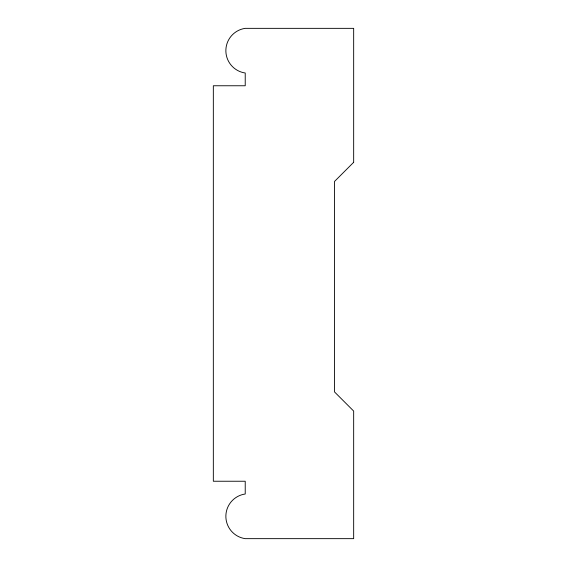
<?xml version="1.0" encoding="UTF-8"?>
<svg xmlns="http://www.w3.org/2000/svg" width="567" height="567" viewBox="0 0 567 567"><rect width="100%" height="100%" fill="white"/><g stroke="black" fill="none" stroke-linecap="round" stroke-linejoin="round"><path stroke-width="0.85" d="M353.666 162.304L334.53 181.44L334.53 391.939L353.666 411.075L353.666 538.65L245.227 538.65A22.552 22.552 0 0 1 245.227 493.999L245.227 481.241L213.334 481.241L213.334 85.759L245.227 85.759L245.227 73.001A22.552 22.552 0 0 1 245.227 28.35L353.666 28.35L353.666 162.304"/></g></svg>
